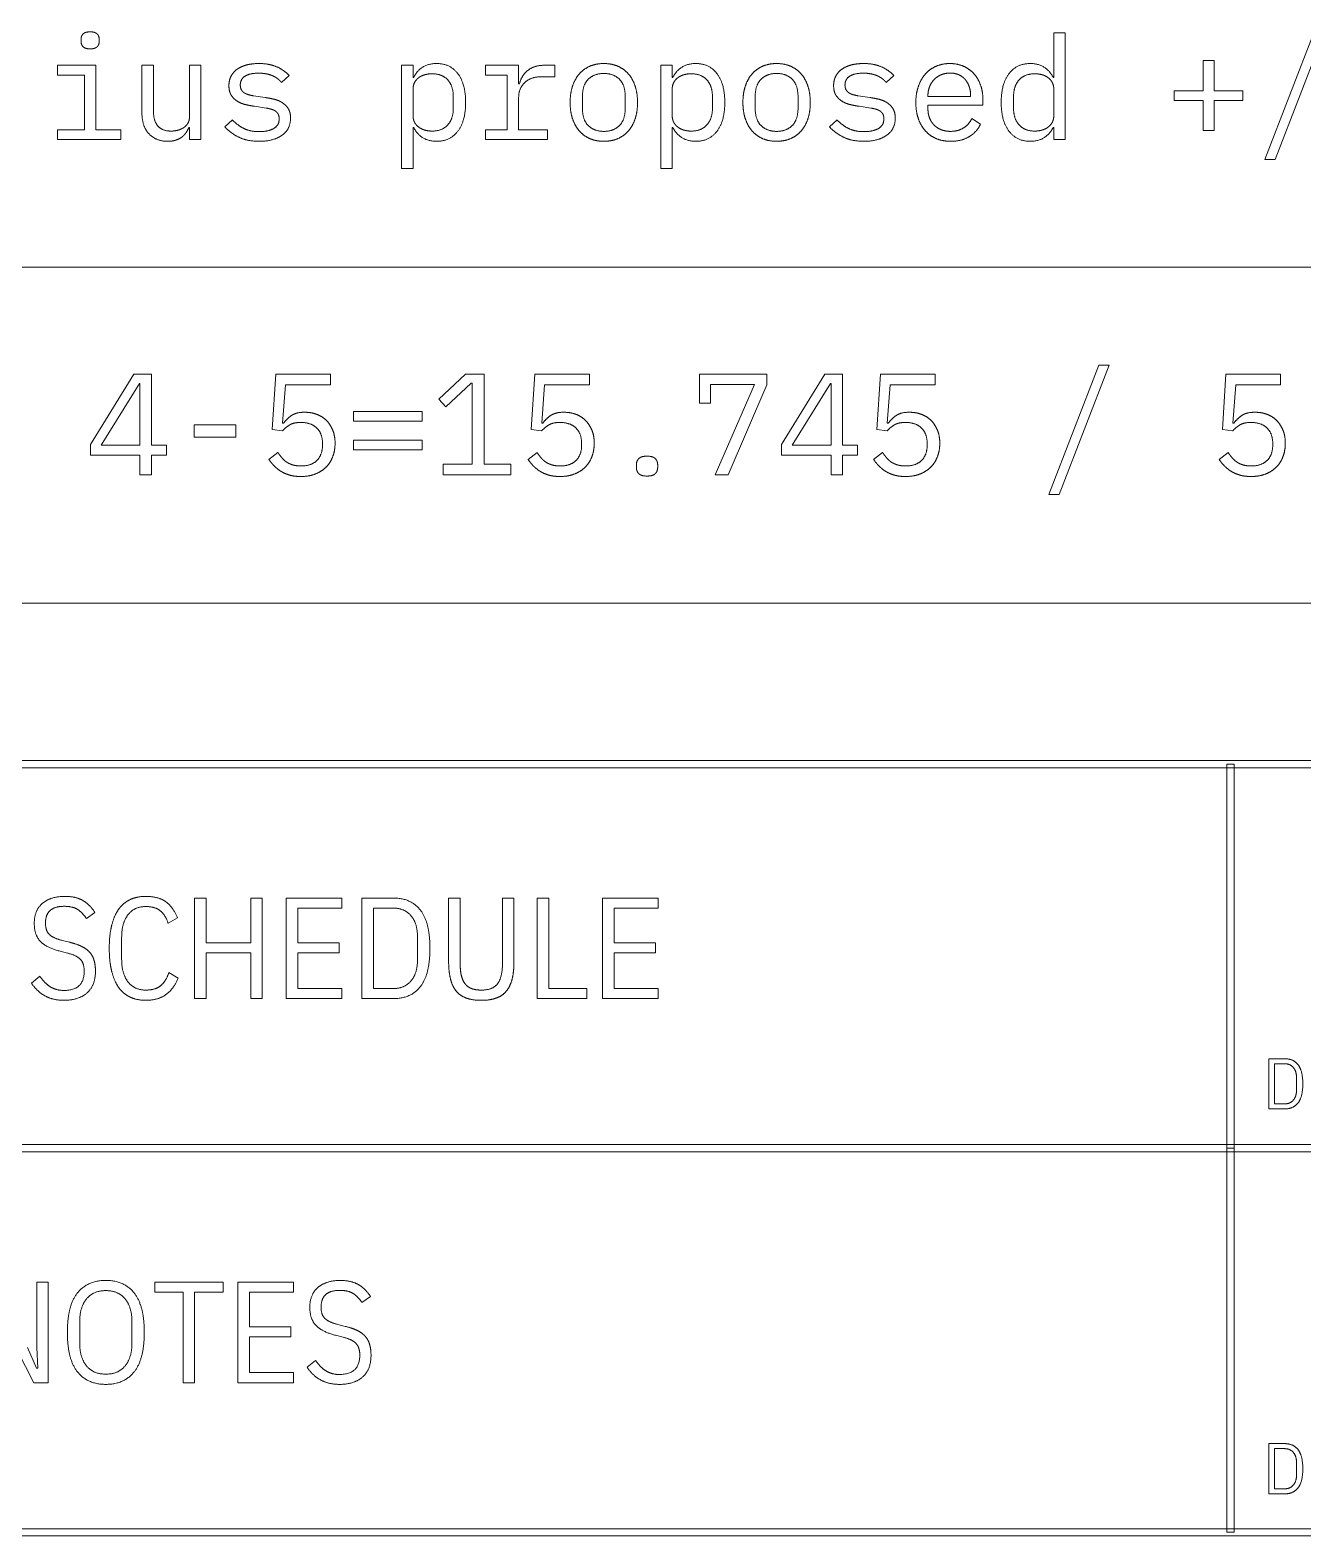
# Model space of a CAD drawing. Header units: millimetres. Extents: x 25 to 584, y 11 to 410.
# Drawn here: x 467.99 to 494.51, y 10.93 to 42.29 of the extents above; entities that cross this region are included whole.
import ezdxf

# ---------------------------------------------------------------- set-up
doc = ezdxf.new("R2010")
doc.units = ezdxf.units.MM
doc.layers.add('dims', color=7, linetype='Continuous', lineweight=5)

msp = doc.modelspace()

# ---------------------------------------------------------------- linework, layer by layer
at = {"layer": 'dims'}
for p, q in [((469.051, 42.101), (469.051, 42.053)), ((469.429, 42.053), (469.429, 42.101)), ((489.319, 42.23), (489.319, 41.306)), ((489.559, 42.23), (489.319, 42.23)), ((489.559, 40.01), (489.559, 42.23)), ((494.759, 42.29), (493.714, 39.596)), ((493.93, 39.596), (494.974, 42.29)), ((468.562, 41.558), (468.562, 41.354)), ((469.36, 41.558), (468.562, 41.558)), ((469.36, 40.214), (469.36, 41.558)), ((470.32, 41.558), (470.32, 40.565)), ((470.56, 41.558), (470.32, 41.558)), ((470.56, 40.607), (470.56, 41.558)), ((471.31, 41.558), (471.31, 40.484)), ((471.55, 41.558), (471.31, 41.558)), ((471.55, 40.01), (471.55, 41.558)), ((475.729, 41.558), (475.729, 39.41)), ((475.969, 41.558), (475.729, 41.558)), ((475.969, 41.306), (475.969, 41.558)), ((477.475, 41.558), (477.475, 41.354)), ((478.169, 41.558), (477.475, 41.558)), ((478.169, 41.168), (478.169, 41.558)), ((478.921, 41.558), (478.705, 41.558)), ((478.921, 41.318), (478.921, 41.558)), ((481.129, 41.558), (481.129, 39.41)), ((481.369, 41.558), (481.129, 41.558)), ((481.369, 41.306), (481.369, 41.558)), ((492.43, 41.654), (492.43, 41.027)), ((492.659, 41.654), (492.43, 41.654)), ((492.659, 41.027), (492.659, 41.654)), ((468.562, 41.354), (469.12, 41.354)), ((469.12, 41.354), (469.12, 40.214)), ((473.23, 41.198), (473.386, 41.345)), ((475.981, 41.306), (475.969, 41.306)), ((477.475, 41.354), (477.929, 41.354)), ((477.929, 41.354), (477.929, 40.214)), ((478.184, 41.168), (478.169, 41.168)), ((478.63, 41.318), (478.921, 41.318)), ((481.381, 41.306), (481.369, 41.306)), ((485.83, 41.198), (485.986, 41.345)), ((489.319, 41.306), (489.307, 41.306)), ((472.885, 40.886), (472.642, 40.922)), ((475.969, 40.505), (475.969, 41.063)), ((476.806, 40.916), (476.806, 40.652)), ((478.169, 40.214), (478.169, 40.883)), ((479.497, 40.673), (479.497, 40.895)), ((480.391, 40.895), (480.391, 40.673)), ((481.369, 40.505), (481.369, 41.063)), ((482.206, 40.916), (482.206, 40.652)), ((483.097, 40.673), (483.097, 40.895)), ((483.991, 40.895), (483.991, 40.673)), ((485.485, 40.886), (485.242, 40.922)), ((486.697, 40.904), (486.697, 40.925)), ((487.585, 40.904), (486.697, 40.904)), ((487.585, 40.937), (487.585, 40.904)), ((487.844, 40.724), (487.844, 40.838)), ((488.482, 40.652), (488.482, 40.916)), ((489.319, 41.063), (489.319, 40.505)), ((491.83, 41.027), (491.83, 40.823)), ((492.43, 41.027), (491.83, 41.027)), ((491.83, 40.823), (492.43, 40.823)), ((492.43, 40.823), (492.43, 40.196)), ((493.259, 41.027), (492.659, 41.027)), ((492.659, 40.823), (493.259, 40.823)), ((492.659, 40.196), (492.659, 40.823)), ((493.259, 40.823), (493.259, 41.027)), ((472.664, 40.703), (472.906, 40.667)), ((485.264, 40.703), (485.506, 40.667)), ((486.697, 40.724), (487.844, 40.724)), ((486.697, 40.652), (486.697, 40.724)), ((468.562, 40.214), (468.562, 40.01)), ((469.12, 40.214), (468.562, 40.214)), ((469.882, 40.214), (469.36, 40.214)), ((469.882, 40.01), (469.882, 40.214)), ((471.299, 40.262), (471.31, 40.262)), ((471.31, 40.262), (471.31, 40.01)), ((472.207, 40.418), (472.045, 40.277)), ((475.969, 40.262), (475.981, 40.262)), ((475.969, 39.41), (475.969, 40.262)), ((477.475, 40.214), (477.475, 40.01)), ((477.929, 40.214), (477.475, 40.214)), ((478.769, 40.214), (478.169, 40.214)), ((478.769, 40.01), (478.769, 40.214)), ((481.369, 40.262), (481.381, 40.262)), ((481.369, 39.41), (481.369, 40.262)), ((484.807, 40.418), (484.645, 40.277)), ((487.792, 40.331), (487.615, 40.451)), ((489.307, 40.262), (489.319, 40.262)), ((489.319, 40.262), (489.319, 40.01)), ((492.43, 40.196), (492.659, 40.196)), ((468.562, 40.01), (469.882, 40.01)), ((471.31, 40.01), (471.55, 40.01)), ((477.475, 40.01), (478.769, 40.01)), ((489.319, 40.01), (489.559, 40.01)), ((493.714, 39.596), (493.93, 39.596)), ((475.729, 39.41), (475.969, 39.41)), ((481.129, 39.41), (481.369, 39.41)), ((432.22, 37.35), (566.75, 37.35)), ((490.259, 35.308), (489.214, 32.614)), ((489.43, 32.614), (490.474, 35.308)), ((490.474, 35.308), (490.259, 35.308)), ((470.152, 35.122), (469.246, 33.661)), ((469.471, 33.646), (470.266, 34.927)), ((470.519, 35.122), (470.152, 35.122)), ((470.266, 34.927), (470.279, 34.927)), ((470.279, 34.927), (470.279, 33.646)), ((470.519, 33.646), (470.519, 35.122)), ((473.107, 35.122), (473.032, 33.97)), ((474.247, 35.122), (473.107, 35.122)), ((473.251, 34.102), (473.311, 34.903)), ((473.311, 34.903), (474.247, 34.903)), ((474.247, 34.903), (474.247, 35.122)), ((477.059, 35.122), (476.504, 34.603)), ((476.65, 34.444), (477.179, 34.936)), ((477.451, 35.122), (477.059, 35.122)), ((477.179, 34.936), (477.199, 34.936)), ((477.199, 34.936), (477.199, 33.247)), ((477.451, 33.247), (477.451, 35.122)), ((478.507, 35.122), (478.432, 33.97)), ((479.647, 35.122), (478.507, 35.122)), ((478.651, 34.102), (478.711, 34.903)), ((478.711, 34.903), (479.647, 34.903)), ((479.647, 34.903), (479.647, 35.122)), ((481.939, 35.122), (481.939, 34.516)), ((483.337, 35.122), (481.939, 35.122)), ((482.164, 34.906), (483.082, 34.906)), ((482.164, 34.516), (482.164, 34.906)), ((483.082, 34.906), (482.264, 33.028)), ((482.534, 33.028), (483.337, 34.9)), ((483.337, 34.9), (483.337, 35.122)), ((484.552, 35.122), (483.646, 33.661)), ((483.871, 33.646), (484.666, 34.927)), ((484.919, 35.122), (484.552, 35.122)), ((484.666, 34.927), (484.679, 34.927)), ((484.679, 34.927), (484.679, 33.646)), ((484.919, 33.646), (484.919, 35.122)), ((485.707, 35.122), (485.632, 33.97)), ((486.847, 35.122), (485.707, 35.122)), ((485.851, 34.102), (485.911, 34.903)), ((485.911, 34.903), (486.847, 34.903)), ((486.847, 34.903), (486.847, 35.122)), ((492.907, 35.122), (492.832, 33.97)), ((494.047, 35.122), (492.907, 35.122)), ((493.051, 34.102), (493.111, 34.903)), ((493.111, 34.903), (494.047, 34.903)), ((494.047, 34.903), (494.047, 35.122)), ((476.504, 34.603), (476.65, 34.444)), ((481.939, 34.516), (482.164, 34.516)), ((474.73, 34.348), (474.73, 34.144)), ((476.159, 34.348), (474.73, 34.348)), ((476.159, 34.144), (476.159, 34.348)), ((471.409, 34.066), (471.409, 33.814)), ((472.279, 34.066), (471.409, 34.066)), ((472.279, 33.814), (472.279, 34.066)), ((473.032, 33.97), (473.245, 33.94)), ((473.272, 34.102), (473.251, 34.102)), ((474.73, 34.144), (476.159, 34.144)), ((478.432, 33.97), (478.645, 33.94)), ((478.672, 34.102), (478.651, 34.102)), ((485.632, 33.97), (485.845, 33.94)), ((485.872, 34.102), (485.851, 34.102)), ((492.832, 33.97), (493.045, 33.94)), ((493.072, 34.102), (493.051, 34.102)), ((469.246, 33.661), (469.246, 33.439)), ((470.279, 33.646), (469.471, 33.646)), ((470.83, 33.646), (470.519, 33.646)), ((470.83, 33.439), (470.83, 33.646)), ((471.409, 33.814), (472.279, 33.814)), ((474.082, 33.676), (474.082, 33.652)), ((474.73, 33.748), (474.73, 33.544)), ((476.159, 33.748), (474.73, 33.748)), ((476.159, 33.544), (476.159, 33.748)), ((479.482, 33.676), (479.482, 33.652)), ((483.646, 33.661), (483.646, 33.439)), ((484.679, 33.646), (483.871, 33.646)), ((485.23, 33.646), (484.919, 33.646)), ((485.23, 33.439), (485.23, 33.646)), ((486.682, 33.676), (486.682, 33.652)), ((493.882, 33.676), (493.882, 33.652)), ((469.246, 33.439), (470.279, 33.439)), ((470.279, 33.439), (470.279, 33.028)), ((470.519, 33.439), (470.83, 33.439)), ((470.519, 33.028), (470.519, 33.439)), ((473.152, 33.493), (472.964, 33.349)), ((474.73, 33.544), (476.159, 33.544)), ((476.599, 33.247), (476.599, 33.028)), ((477.199, 33.247), (476.599, 33.247)), ((478.004, 33.247), (477.451, 33.247)), ((478.004, 33.028), (478.004, 33.247)), ((478.552, 33.493), (478.364, 33.349)), ((483.646, 33.439), (484.679, 33.439)), ((484.679, 33.439), (484.679, 33.028)), ((484.919, 33.439), (485.23, 33.439)), ((484.919, 33.028), (484.919, 33.439)), ((485.752, 33.493), (485.564, 33.349)), ((492.952, 33.493), (492.764, 33.349)), ((470.279, 33.028), (470.519, 33.028)), ((476.599, 33.028), (478.004, 33.028)), ((480.622, 33.235), (480.622, 33.181)), ((481.066, 33.181), (481.066, 33.235)), ((482.264, 33.028), (482.534, 33.028)), ((484.679, 33.028), (484.919, 33.028)), ((489.214, 32.614), (489.43, 32.614)), ((432.22, 30.35), (566.75, 30.35)), ((583, 27.075), (433, 27.075)), ((492.925, 27), (492.925, 19)), ((493.075, 27), (492.925, 27)), ((493.075, 19), (493.075, 27)), ((433, 26.925), (583, 26.925)), ((471.415, 24.211), (471.415, 22.116)), ((471.655, 24.211), (471.415, 24.211)), ((471.655, 23.281), (471.655, 24.211)), ((472.588, 24.211), (472.588, 23.281)), ((472.828, 24.211), (472.588, 24.211)), ((472.828, 22.116), (472.828, 24.211)), ((473.326, 24.211), (473.326, 22.116)), ((474.484, 24.211), (473.326, 24.211)), ((474.484, 24.001), (474.484, 24.211)), ((474.904, 24.211), (474.904, 22.116)), ((475.561, 24.211), (474.904, 24.211)), ((476.95, 24.211), (476.71, 24.211)), ((476.71, 24.211), (476.71, 22.902)), ((476.95, 22.854), (476.95, 24.211)), ((477.832, 24.211), (477.832, 22.854)), ((478.072, 24.211), (477.832, 24.211)), ((478.072, 22.902), (478.072, 24.211)), ((478.558, 24.211), (478.558, 22.116)), ((478.798, 24.211), (478.558, 24.211)), ((478.798, 22.326), (478.798, 24.211)), ((479.917, 24.211), (479.917, 22.116)), ((481.075, 24.211), (479.917, 24.211)), ((481.075, 24.001), (481.075, 24.211)), ((469.162, 23.784), (469.339, 23.911)), ((473.566, 24.001), (474.484, 24.001)), ((473.566, 23.281), (473.566, 24.001)), ((475.144, 24.001), (475.561, 24.001)), ((475.144, 22.326), (475.144, 24.001)), ((480.157, 24.001), (481.075, 24.001)), ((480.157, 23.281), (480.157, 24.001)), ((470.866, 23.686), (471.058, 23.802)), ((468.814, 23.289), (468.658, 23.329)), ((469.897, 22.929), (469.897, 23.397)), ((472.588, 23.281), (471.655, 23.281)), ((474.427, 23.281), (473.566, 23.281)), ((474.427, 23.071), (474.427, 23.281)), ((476.062, 23.397), (476.062, 22.929)), ((481.018, 23.281), (480.157, 23.281)), ((481.018, 23.071), (481.018, 23.281)), ((468.613, 23.104), (468.769, 23.064)), ((471.655, 23.071), (472.588, 23.071)), ((471.655, 22.116), (471.655, 23.071)), ((472.588, 23.071), (472.588, 22.116)), ((473.566, 23.071), (474.427, 23.071)), ((473.566, 22.326), (473.566, 23.071)), ((480.157, 23.071), (481.018, 23.071)), ((480.157, 22.326), (480.157, 23.071)), ((471.073, 22.542), (470.881, 22.662)), ((468.193, 22.581), (468.019, 22.437)), ((474.484, 22.326), (473.566, 22.326)), ((474.484, 22.116), (474.484, 22.326)), ((475.561, 22.326), (475.144, 22.326)), ((479.593, 22.326), (478.798, 22.326)), ((479.593, 22.116), (479.593, 22.326)), ((481.075, 22.326), (480.157, 22.326)), ((481.075, 22.116), (481.075, 22.326)), ((471.415, 22.116), (471.655, 22.116)), ((472.588, 22.116), (472.828, 22.116)), ((473.326, 22.116), (474.484, 22.116)), ((474.904, 22.116), (475.561, 22.116)), ((478.558, 22.116), (479.593, 22.116)), ((479.917, 22.116), (481.075, 22.116)), ((493.8, 20.865), (493.8, 19.818)), ((494.128, 20.865), (493.8, 20.865)), ((493.92, 20.76), (494.128, 20.76)), ((493.92, 19.923), (493.92, 20.76)), ((494.379, 20.458), (494.379, 20.224)), ((493.8, 19.818), (494.128, 19.818)), ((494.128, 19.923), (493.92, 19.923)), ((583, 19.075), (433, 19.075)), ((433, 18.925), (583, 18.925)), ((492.925, 19), (493.075, 19)), ((492.925, 19), (492.925, 11)), ((493.075, 19), (492.925, 19)), ((493.075, 11), (493.075, 19)), ((468.13, 16.211), (468.13, 14.851)), ((468.364, 16.211), (468.13, 16.211)), ((468.364, 14.116), (468.364, 16.211)), ((470.587, 16.211), (470.587, 16.001)), ((472.009, 16.211), (470.587, 16.211)), ((470.587, 16.001), (471.178, 16.001)), ((471.178, 16.001), (471.178, 14.116)), ((471.418, 16.001), (472.009, 16.001)), ((471.418, 14.116), (471.418, 16.001)), ((472.009, 16.001), (472.009, 16.211)), ((472.321, 16.211), (472.321, 14.116)), ((473.479, 16.211), (472.321, 16.211)), ((472.561, 16.001), (473.479, 16.001)), ((472.561, 15.281), (472.561, 16.001)), ((473.479, 16.001), (473.479, 16.211)), ((474.904, 15.784), (475.081, 15.911)), ((467.374, 15.476), (468.07, 14.116)), ((469.024, 14.929), (469.024, 15.397)), ((470.11, 15.397), (470.11, 14.929)), ((473.422, 15.281), (472.561, 15.281)), ((472.561, 15.071), (473.422, 15.071)), ((472.561, 14.326), (472.561, 15.071)), ((473.422, 15.071), (473.422, 15.281)), ((474.355, 15.104), (474.511, 15.064)), ((474.556, 15.289), (474.4, 15.329)), ((468.121, 14.419), (467.938, 14.851)), ((468.13, 14.851), (468.151, 14.419)), ((473.935, 14.581), (473.761, 14.437)), ((468.07, 14.116), (468.364, 14.116)), ((468.151, 14.419), (468.121, 14.419)), ((471.178, 14.116), (471.418, 14.116)), ((472.321, 14.116), (473.479, 14.116)), ((473.479, 14.326), (472.561, 14.326)), ((473.479, 14.116), (473.479, 14.326)), ((493.8, 12.847), (493.8, 11.8)), ((494.128, 12.847), (493.8, 12.847)), ((493.92, 12.742), (494.128, 12.742)), ((493.92, 11.905), (493.92, 12.742)), ((494.379, 12.44), (494.379, 12.206)), ((493.8, 11.8), (494.128, 11.8)), ((494.128, 11.905), (493.92, 11.905)), ((583, 11.075), (433, 11.075)), ((492.925, 11), (493.075, 11)), ((433, 10.925), (583, 10.925))]:
    msp.add_line(p, q, dxfattribs=at)
for points in [[(469.051, 42.101), (469.051, 42.167), (469.093, 42.211)], [(469.093, 41.944), (469.051, 41.987), (469.051, 42.053)], [(469.093, 42.211), (469.135, 42.254), (469.24, 42.254)], [(469.24, 42.254), (469.345, 42.254), (469.387, 42.211)], [(469.387, 42.211), (469.429, 42.167), (469.429, 42.101)], [(469.429, 42.053), (469.429, 41.987), (469.387, 41.944)], [(469.24, 41.9), (469.135, 41.9), (469.093, 41.944)], [(469.387, 41.944), (469.345, 41.9), (469.24, 41.9)], [(472.179, 41.335), (472.225, 41.42), (472.309, 41.479)], [(472.309, 41.479), (472.394, 41.537), (472.507, 41.566)], [(472.507, 41.566), (472.621, 41.594), (472.756, 41.594)], [(472.756, 41.594), (472.966, 41.594), (473.121, 41.528)], [(473.121, 41.528), (473.275, 41.462), (473.386, 41.345)], [(475.981, 41.306), (476.131, 41.594), (476.459, 41.594)], [(476.459, 41.594), (476.744, 41.594), (476.904, 41.381)], [(478.184, 41.168), (478.231, 41.351), (478.365, 41.454)], [(478.365, 41.454), (478.499, 41.558), (478.705, 41.558)], [(479.43, 41.374), (479.521, 41.48), (479.652, 41.537)], [(479.652, 41.537), (479.782, 41.594), (479.944, 41.594)], [(479.944, 41.594), (480.106, 41.594), (480.237, 41.537)], [(480.237, 41.537), (480.367, 41.48), (480.459, 41.374)], [(481.381, 41.306), (481.531, 41.594), (481.859, 41.594)], [(481.859, 41.594), (482.144, 41.594), (482.304, 41.381)], [(483.03, 41.374), (483.121, 41.48), (483.252, 41.537)], [(483.252, 41.537), (483.382, 41.594), (483.544, 41.594)], [(483.544, 41.594), (483.706, 41.594), (483.837, 41.537)], [(483.837, 41.537), (483.967, 41.48), (484.059, 41.374)], [(484.779, 41.335), (484.825, 41.42), (484.909, 41.479)], [(484.909, 41.479), (484.994, 41.537), (485.107, 41.566)], [(485.107, 41.566), (485.221, 41.594), (485.356, 41.594)], [(485.356, 41.594), (485.566, 41.594), (485.721, 41.528)], [(485.721, 41.528), (485.875, 41.462), (485.986, 41.345)], [(486.643, 41.374), (486.736, 41.48), (486.867, 41.537)], [(486.867, 41.537), (486.997, 41.594), (487.156, 41.594)], [(487.156, 41.594), (487.312, 41.594), (487.44, 41.537)], [(487.44, 41.537), (487.567, 41.48), (487.657, 41.38)], [(488.385, 41.381), (488.545, 41.594), (488.83, 41.594)], [(488.83, 41.594), (489.157, 41.594), (489.307, 41.306)], [(472.132, 41.132), (472.132, 41.249), (472.179, 41.335)], [(472.185, 40.928), (472.132, 41.006), (472.132, 41.132)], [(472.467, 41.33), (472.369, 41.267), (472.369, 41.147)], [(472.369, 41.147), (472.369, 41.087), (472.392, 41.046)], [(472.747, 41.393), (472.564, 41.393), (472.467, 41.33)], [(472.927, 41.375), (472.849, 41.393), (472.747, 41.393)], [(473.064, 41.329), (473.005, 41.357), (472.927, 41.375)], [(473.163, 41.265), (473.122, 41.3), (473.064, 41.329)], [(473.23, 41.198), (473.204, 41.231), (473.163, 41.265)], [(476.001, 41.199), (475.969, 41.141), (475.969, 41.063)], [(476.086, 41.299), (476.032, 41.258), (476.001, 41.199)], [(476.212, 41.36), (476.14, 41.339), (476.086, 41.299)], [(476.365, 41.381), (476.284, 41.381), (476.212, 41.36)], [(476.691, 41.253), (476.575, 41.381), (476.365, 41.381)], [(476.806, 40.916), (476.806, 41.126), (476.691, 41.253)], [(476.904, 41.381), (477.064, 41.168), (477.064, 40.784)], [(478.296, 41.198), (478.169, 41.078), (478.169, 40.883)], [(478.63, 41.318), (478.424, 41.318), (478.296, 41.198)], [(479.242, 40.784), (479.242, 40.967), (479.29, 41.117)], [(479.29, 41.117), (479.339, 41.267), (479.43, 41.374)], [(479.62, 41.267), (479.497, 41.147), (479.497, 40.895)], [(479.944, 41.387), (479.744, 41.387), (479.62, 41.267)], [(480.268, 41.267), (480.145, 41.387), (479.944, 41.387)], [(480.391, 40.895), (480.391, 41.147), (480.268, 41.267)], [(480.459, 41.374), (480.55, 41.267), (480.598, 41.117)], [(480.598, 41.117), (480.646, 40.967), (480.646, 40.784)], [(481.401, 41.199), (481.369, 41.141), (481.369, 41.063)], [(481.486, 41.299), (481.432, 41.258), (481.401, 41.199)], [(481.612, 41.36), (481.54, 41.339), (481.486, 41.299)], [(481.765, 41.381), (481.684, 41.381), (481.612, 41.36)], [(482.091, 41.253), (481.975, 41.381), (481.765, 41.381)], [(482.206, 40.916), (482.206, 41.126), (482.091, 41.253)], [(482.304, 41.381), (482.464, 41.168), (482.464, 40.784)], [(482.842, 40.784), (482.842, 40.967), (482.89, 41.117)], [(482.89, 41.117), (482.939, 41.267), (483.03, 41.374)], [(483.22, 41.267), (483.097, 41.147), (483.097, 40.895)], [(483.544, 41.387), (483.344, 41.387), (483.22, 41.267)], [(483.868, 41.267), (483.745, 41.387), (483.544, 41.387)], [(483.991, 40.895), (483.991, 41.147), (483.868, 41.267)], [(484.059, 41.374), (484.15, 41.267), (484.198, 41.117)], [(484.198, 41.117), (484.246, 40.967), (484.246, 40.784)], [(484.732, 41.132), (484.732, 41.249), (484.779, 41.335)], [(484.785, 40.928), (484.732, 41.006), (484.732, 41.132)], [(485.067, 41.33), (484.969, 41.267), (484.969, 41.147)], [(484.969, 41.147), (484.969, 41.087), (484.992, 41.046)], [(485.347, 41.393), (485.164, 41.393), (485.067, 41.33)], [(485.527, 41.375), (485.449, 41.393), (485.347, 41.393)], [(485.664, 41.329), (485.605, 41.357), (485.527, 41.375)], [(485.763, 41.265), (485.722, 41.3), (485.664, 41.329)], [(485.83, 41.198), (485.804, 41.231), (485.763, 41.265)], [(486.445, 40.781), (486.445, 40.967), (486.498, 41.117)], [(486.498, 41.117), (486.55, 41.267), (486.643, 41.374)], [(486.732, 41.113), (486.697, 41.027), (486.697, 40.925)], [(486.828, 41.261), (486.766, 41.198), (486.732, 41.113)], [(486.973, 41.36), (486.889, 41.324), (486.828, 41.261)], [(487.156, 41.396), (487.057, 41.396), (486.973, 41.36)], [(487.332, 41.363), (487.252, 41.396), (487.156, 41.396)], [(487.467, 41.269), (487.411, 41.33), (487.332, 41.363)], [(487.554, 41.123), (487.522, 41.207), (487.467, 41.269)], [(487.585, 40.937), (487.585, 41.039), (487.554, 41.123)], [(487.657, 41.38), (487.747, 41.279), (487.795, 41.141)], [(487.795, 41.141), (487.844, 41.003), (487.844, 40.838)], [(488.224, 40.784), (488.224, 41.168), (488.385, 41.381)], [(488.598, 41.253), (488.482, 41.126), (488.482, 40.916)], [(488.924, 41.381), (488.714, 41.381), (488.598, 41.253)], [(489.076, 41.36), (489.004, 41.381), (488.924, 41.381)], [(489.202, 41.299), (489.149, 41.339), (489.076, 41.36)], [(489.288, 41.199), (489.256, 41.258), (489.202, 41.299)], [(489.319, 41.063), (489.319, 41.141), (489.288, 41.199)], [(472.315, 40.804), (472.237, 40.85), (472.185, 40.928)], [(472.488, 40.736), (472.394, 40.757), (472.315, 40.804)], [(472.392, 41.046), (472.414, 41.006), (472.453, 40.982)], [(472.453, 40.982), (472.492, 40.958), (472.542, 40.944)], [(472.542, 40.944), (472.591, 40.931), (472.642, 40.922)], [(472.885, 40.886), (472.969, 40.874), (473.062, 40.853)], [(473.062, 40.853), (473.155, 40.832), (473.233, 40.786)], [(473.233, 40.786), (473.311, 40.739), (473.364, 40.661)], [(477.064, 40.784), (477.064, 40.4), (476.904, 40.187)], [(479.29, 40.449), (479.242, 40.598), (479.242, 40.784)], [(480.646, 40.784), (480.646, 40.598), (480.598, 40.449)], [(482.464, 40.784), (482.464, 40.4), (482.304, 40.187)], [(482.89, 40.449), (482.842, 40.598), (482.842, 40.784)], [(484.246, 40.784), (484.246, 40.598), (484.198, 40.449)], [(484.915, 40.804), (484.837, 40.85), (484.785, 40.928)], [(485.088, 40.736), (484.994, 40.757), (484.915, 40.804)], [(484.992, 41.046), (485.014, 41.006), (485.053, 40.982)], [(485.053, 40.982), (485.092, 40.958), (485.142, 40.944)], [(485.142, 40.944), (485.191, 40.931), (485.242, 40.922)], [(485.485, 40.886), (485.569, 40.874), (485.662, 40.853)], [(485.662, 40.853), (485.755, 40.832), (485.833, 40.786)], [(485.833, 40.786), (485.911, 40.739), (485.964, 40.661)], [(486.496, 40.449), (486.445, 40.598), (486.445, 40.781)], [(488.385, 40.187), (488.224, 40.4), (488.224, 40.784)], [(470.467, 40.129), (470.32, 40.283), (470.32, 40.565)], [(470.56, 40.607), (470.56, 40.394), (470.653, 40.291)], [(471.277, 40.35), (471.31, 40.406), (471.31, 40.484)], [(472.664, 40.703), (472.582, 40.715), (472.488, 40.736)], [(473.008, 40.644), (472.96, 40.658), (472.906, 40.667)], [(473.095, 40.607), (473.056, 40.631), (473.008, 40.644)], [(473.157, 40.543), (473.134, 40.583), (473.095, 40.607)], [(473.179, 40.442), (473.179, 40.502), (473.157, 40.543)], [(473.364, 40.661), (473.416, 40.583), (473.416, 40.457)], [(475.969, 40.505), (475.969, 40.427), (476.001, 40.369)], [(476.691, 40.315), (476.806, 40.442), (476.806, 40.652)], [(479.497, 40.673), (479.497, 40.421), (479.62, 40.301)], [(480.268, 40.301), (480.391, 40.421), (480.391, 40.673)], [(481.369, 40.505), (481.369, 40.427), (481.401, 40.369)], [(482.091, 40.315), (482.206, 40.442), (482.206, 40.652)], [(483.097, 40.673), (483.097, 40.421), (483.22, 40.301)], [(483.868, 40.301), (483.991, 40.421), (483.991, 40.673)], [(485.264, 40.703), (485.182, 40.715), (485.088, 40.736)], [(485.608, 40.644), (485.56, 40.658), (485.506, 40.667)], [(485.695, 40.607), (485.656, 40.631), (485.608, 40.644)], [(485.757, 40.543), (485.734, 40.583), (485.695, 40.607)], [(485.779, 40.442), (485.779, 40.502), (485.757, 40.543)], [(485.964, 40.661), (486.016, 40.583), (486.016, 40.457)], [(486.697, 40.652), (486.697, 40.55), (486.73, 40.463)], [(486.73, 40.463), (486.763, 40.376), (486.825, 40.313)], [(488.482, 40.652), (488.482, 40.442), (488.598, 40.315)], [(489.288, 40.369), (489.319, 40.427), (489.319, 40.505)], [(470.653, 40.291), (470.746, 40.187), (470.926, 40.187)], [(470.926, 40.187), (470.999, 40.187), (471.067, 40.205)], [(471.067, 40.205), (471.136, 40.223), (471.19, 40.259)], [(471.238, 40.153), (471.202, 40.1), (471.15, 40.061)], [(471.19, 40.259), (471.244, 40.295), (471.277, 40.35)], [(471.299, 40.262), (471.274, 40.205), (471.238, 40.153)], [(472.344, 40.057), (472.169, 40.139), (472.045, 40.277)], [(472.207, 40.418), (472.319, 40.301), (472.45, 40.238)], [(472.45, 40.238), (472.582, 40.175), (472.769, 40.175)], [(472.769, 40.175), (472.949, 40.175), (473.064, 40.24)], [(473.064, 40.24), (473.179, 40.304), (473.179, 40.442)], [(473.416, 40.457), (473.416, 40.226), (473.238, 40.1)], [(476.459, 39.974), (476.131, 39.974), (475.981, 40.262)], [(476.001, 40.369), (476.032, 40.31), (476.086, 40.27)], [(476.086, 40.27), (476.14, 40.229), (476.212, 40.208)], [(476.212, 40.208), (476.284, 40.187), (476.365, 40.187)], [(476.365, 40.187), (476.575, 40.187), (476.691, 40.315)], [(476.904, 40.187), (476.744, 39.974), (476.459, 39.974)], [(479.43, 40.194), (479.339, 40.301), (479.29, 40.449)], [(479.652, 40.031), (479.521, 40.088), (479.43, 40.194)], [(479.62, 40.301), (479.744, 40.181), (479.944, 40.181)], [(479.944, 40.181), (480.145, 40.181), (480.268, 40.301)], [(480.459, 40.194), (480.367, 40.088), (480.237, 40.031)], [(480.598, 40.449), (480.55, 40.301), (480.459, 40.194)], [(481.859, 39.974), (481.531, 39.974), (481.381, 40.262)], [(481.401, 40.369), (481.432, 40.31), (481.486, 40.27)], [(481.486, 40.27), (481.54, 40.229), (481.612, 40.208)], [(481.612, 40.208), (481.684, 40.187), (481.765, 40.187)], [(481.765, 40.187), (481.975, 40.187), (482.091, 40.315)], [(482.304, 40.187), (482.144, 39.974), (481.859, 39.974)], [(483.03, 40.194), (482.939, 40.301), (482.89, 40.449)], [(483.252, 40.031), (483.121, 40.088), (483.03, 40.194)], [(483.22, 40.301), (483.344, 40.181), (483.544, 40.181)], [(483.544, 40.181), (483.745, 40.181), (483.868, 40.301)], [(484.059, 40.194), (483.967, 40.088), (483.837, 40.031)], [(484.198, 40.449), (484.15, 40.301), (484.059, 40.194)], [(484.944, 40.057), (484.769, 40.139), (484.645, 40.277)], [(484.807, 40.418), (484.919, 40.301), (485.05, 40.238)], [(485.05, 40.238), (485.182, 40.175), (485.369, 40.175)], [(485.369, 40.175), (485.549, 40.175), (485.664, 40.24)], [(485.664, 40.24), (485.779, 40.304), (485.779, 40.442)], [(486.016, 40.457), (486.016, 40.226), (485.838, 40.1)], [(486.642, 40.194), (486.547, 40.301), (486.496, 40.449)], [(486.87, 40.031), (486.736, 40.088), (486.642, 40.194)], [(486.825, 40.313), (486.886, 40.25), (486.975, 40.215)], [(486.975, 40.215), (487.064, 40.181), (487.171, 40.181)], [(487.171, 40.181), (487.327, 40.181), (487.441, 40.253)], [(487.441, 40.253), (487.555, 40.325), (487.615, 40.451)], [(487.792, 40.331), (487.724, 40.175), (487.563, 40.075)], [(488.83, 39.974), (488.545, 39.974), (488.385, 40.187)], [(488.598, 40.315), (488.714, 40.187), (488.924, 40.187)], [(489.307, 40.262), (489.157, 39.974), (488.83, 39.974)], [(488.924, 40.187), (489.004, 40.187), (489.076, 40.208)], [(489.076, 40.208), (489.149, 40.229), (489.202, 40.27)], [(489.202, 40.27), (489.256, 40.31), (489.288, 40.369)], [(470.857, 39.974), (470.614, 39.974), (470.467, 40.129)], [(471.025, 39.998), (470.954, 39.974), (470.857, 39.974)], [(471.15, 40.061), (471.097, 40.022), (471.025, 39.998)], [(472.762, 39.974), (472.519, 39.974), (472.344, 40.057)], [(473.238, 40.1), (473.059, 39.974), (472.762, 39.974)], [(479.944, 39.974), (479.782, 39.974), (479.652, 40.031)], [(480.237, 40.031), (480.106, 39.974), (479.944, 39.974)], [(483.544, 39.974), (483.382, 39.974), (483.252, 40.031)], [(483.837, 40.031), (483.706, 39.974), (483.544, 39.974)], [(485.362, 39.974), (485.119, 39.974), (484.944, 40.057)], [(485.838, 40.1), (485.659, 39.974), (485.362, 39.974)], [(487.171, 39.974), (487.004, 39.974), (486.87, 40.031)], [(487.563, 40.075), (487.402, 39.974), (487.171, 39.974)], [(473.272, 34.102), (473.35, 34.207), (473.446, 34.269)], [(473.446, 34.269), (473.542, 34.33), (473.71, 34.33)], [(473.71, 34.33), (473.849, 34.33), (473.964, 34.286)], [(473.964, 34.286), (474.079, 34.243), (474.163, 34.159)], [(478.672, 34.102), (478.75, 34.207), (478.846, 34.269)], [(478.846, 34.269), (478.942, 34.33), (479.11, 34.33)], [(479.11, 34.33), (479.249, 34.33), (479.364, 34.286)], [(479.364, 34.286), (479.479, 34.243), (479.563, 34.159)], [(485.872, 34.102), (485.95, 34.207), (486.046, 34.269)], [(486.046, 34.269), (486.142, 34.33), (486.31, 34.33)], [(486.31, 34.33), (486.449, 34.33), (486.564, 34.286)], [(486.564, 34.286), (486.679, 34.243), (486.763, 34.159)], [(493.072, 34.102), (493.15, 34.207), (493.246, 34.269)], [(493.246, 34.269), (493.342, 34.33), (493.51, 34.33)], [(493.51, 34.33), (493.649, 34.33), (493.764, 34.286)], [(493.764, 34.286), (493.879, 34.243), (493.963, 34.159)], [(473.397, 34.066), (473.314, 34.015), (473.245, 33.94)], [(473.629, 34.117), (473.479, 34.117), (473.397, 34.066)], [(473.965, 34), (473.849, 34.117), (473.629, 34.117)], [(474.082, 33.676), (474.082, 33.883), (473.965, 34)], [(474.163, 34.159), (474.247, 34.075), (474.295, 33.956)], [(474.295, 33.956), (474.344, 33.838), (474.344, 33.685)], [(478.797, 34.066), (478.714, 34.015), (478.645, 33.94)], [(479.029, 34.117), (478.879, 34.117), (478.797, 34.066)], [(479.365, 34), (479.249, 34.117), (479.029, 34.117)], [(479.482, 33.676), (479.482, 33.883), (479.365, 34)], [(479.563, 34.159), (479.647, 34.075), (479.695, 33.956)], [(479.695, 33.956), (479.744, 33.838), (479.744, 33.685)], [(485.997, 34.066), (485.914, 34.015), (485.845, 33.94)], [(486.229, 34.117), (486.079, 34.117), (485.997, 34.066)], [(486.565, 34), (486.449, 34.117), (486.229, 34.117)], [(486.682, 33.676), (486.682, 33.883), (486.565, 34)], [(486.763, 34.159), (486.847, 34.075), (486.895, 33.956)], [(486.895, 33.956), (486.944, 33.838), (486.944, 33.685)], [(493.197, 34.066), (493.114, 34.015), (493.045, 33.94)], [(493.429, 34.117), (493.279, 34.117), (493.197, 34.066)], [(493.765, 34), (493.649, 34.117), (493.429, 34.117)], [(493.882, 33.676), (493.882, 33.883), (493.765, 34)], [(493.963, 34.159), (494.047, 34.075), (494.095, 33.956)], [(494.095, 33.956), (494.144, 33.838), (494.144, 33.685)], [(473.967, 33.328), (474.082, 33.445), (474.082, 33.652)], [(474.344, 33.685), (474.344, 33.532), (474.295, 33.405)], [(479.367, 33.328), (479.482, 33.445), (479.482, 33.652)], [(479.744, 33.685), (479.744, 33.532), (479.695, 33.405)], [(486.567, 33.328), (486.682, 33.445), (486.682, 33.652)], [(486.944, 33.685), (486.944, 33.532), (486.895, 33.405)], [(493.767, 33.328), (493.882, 33.445), (493.882, 33.652)], [(494.144, 33.685), (494.144, 33.532), (494.095, 33.405)], [(473.071, 33.217), (473.011, 33.28), (472.964, 33.349)], [(473.152, 33.493), (473.194, 33.43), (473.238, 33.379)], [(473.238, 33.379), (473.281, 33.328), (473.338, 33.29)], [(473.338, 33.29), (473.395, 33.253), (473.467, 33.232)], [(473.635, 33.211), (473.851, 33.211), (473.967, 33.328)], [(474.295, 33.405), (474.247, 33.277), (474.154, 33.185)], [(478.471, 33.217), (478.411, 33.28), (478.364, 33.349)], [(478.552, 33.493), (478.594, 33.43), (478.638, 33.379)], [(478.638, 33.379), (478.681, 33.328), (478.738, 33.29)], [(478.738, 33.29), (478.795, 33.253), (478.867, 33.232)], [(479.035, 33.211), (479.251, 33.211), (479.367, 33.328)], [(479.695, 33.405), (479.647, 33.277), (479.554, 33.185)], [(480.622, 33.235), (480.622, 33.313), (480.672, 33.364)], [(480.672, 33.364), (480.721, 33.415), (480.844, 33.415)], [(480.844, 33.415), (480.967, 33.415), (481.017, 33.364)], [(481.017, 33.364), (481.066, 33.313), (481.066, 33.235)], [(485.671, 33.217), (485.611, 33.28), (485.564, 33.349)], [(485.752, 33.493), (485.794, 33.43), (485.838, 33.379)], [(485.838, 33.379), (485.881, 33.328), (485.938, 33.29)], [(485.938, 33.29), (485.995, 33.253), (486.067, 33.232)], [(486.235, 33.211), (486.451, 33.211), (486.567, 33.328)], [(486.895, 33.405), (486.847, 33.277), (486.754, 33.185)], [(492.871, 33.217), (492.811, 33.28), (492.764, 33.349)], [(492.952, 33.493), (492.994, 33.43), (493.038, 33.379)], [(493.038, 33.379), (493.081, 33.328), (493.138, 33.29)], [(493.138, 33.29), (493.195, 33.253), (493.267, 33.232)], [(493.435, 33.211), (493.651, 33.211), (493.767, 33.328)], [(494.095, 33.405), (494.047, 33.277), (493.954, 33.185)], [(473.211, 33.103), (473.131, 33.154), (473.071, 33.217)], [(473.394, 33.022), (473.29, 33.052), (473.211, 33.103)], [(473.629, 32.992), (473.497, 32.992), (473.394, 33.022)], [(473.467, 33.232), (473.539, 33.211), (473.635, 33.211)], [(473.929, 33.043), (473.797, 32.992), (473.629, 32.992)], [(474.154, 33.185), (474.061, 33.094), (473.929, 33.043)], [(478.611, 33.103), (478.531, 33.154), (478.471, 33.217)], [(478.794, 33.022), (478.69, 33.052), (478.611, 33.103)], [(479.029, 32.992), (478.897, 32.992), (478.794, 33.022)], [(478.867, 33.232), (478.939, 33.211), (479.035, 33.211)], [(479.329, 33.043), (479.197, 32.992), (479.029, 32.992)], [(479.554, 33.185), (479.461, 33.094), (479.329, 33.043)], [(480.672, 33.052), (480.622, 33.103), (480.622, 33.181)], [(480.844, 33.001), (480.721, 33.001), (480.672, 33.052)], [(481.017, 33.052), (480.967, 33.001), (480.844, 33.001)], [(481.066, 33.181), (481.066, 33.103), (481.017, 33.052)], [(485.811, 33.103), (485.731, 33.154), (485.671, 33.217)], [(485.994, 33.022), (485.89, 33.052), (485.811, 33.103)], [(486.229, 32.992), (486.097, 32.992), (485.994, 33.022)], [(486.067, 33.232), (486.139, 33.211), (486.235, 33.211)], [(486.529, 33.043), (486.397, 32.992), (486.229, 32.992)], [(486.754, 33.185), (486.661, 33.094), (486.529, 33.043)], [(493.011, 33.103), (492.931, 33.154), (492.871, 33.217)], [(493.194, 33.022), (493.09, 33.052), (493.011, 33.103)], [(493.429, 32.992), (493.297, 32.992), (493.194, 33.022)], [(493.267, 33.232), (493.339, 33.211), (493.435, 33.211)], [(493.729, 33.043), (493.597, 32.992), (493.429, 32.992)], [(493.954, 33.185), (493.861, 33.094), (493.729, 33.043)], [(468.25, 24.104), (468.424, 24.246), (468.712, 24.246)], [(468.712, 24.246), (468.931, 24.246), (469.079, 24.165)], [(469.079, 24.165), (469.228, 24.084), (469.339, 23.911)], [(469.841, 23.985), (469.939, 24.117), (470.08, 24.182)], [(470.08, 24.182), (470.221, 24.246), (470.398, 24.246)], [(470.398, 24.246), (470.656, 24.246), (470.812, 24.137)], [(475.561, 24.211), (475.924, 24.211), (476.122, 23.96)], [(468.076, 23.682), (468.076, 23.961), (468.25, 24.104)], [(468.41, 23.955), (468.31, 23.871), (468.31, 23.682)], [(468.703, 24.039), (468.511, 24.039), (468.41, 23.955)], [(468.977, 23.975), (468.874, 24.039), (468.703, 24.039)], [(469.162, 23.784), (469.081, 23.911), (468.977, 23.975)], [(469.691, 23.648), (469.744, 23.854), (469.841, 23.985)], [(470.028, 23.861), (469.897, 23.689), (469.897, 23.397)], [(470.398, 24.034), (470.158, 24.034), (470.028, 23.861)], [(470.702, 23.945), (470.596, 24.034), (470.398, 24.034)], [(470.866, 23.686), (470.809, 23.856), (470.702, 23.945)], [(470.812, 24.137), (470.968, 24.027), (471.058, 23.802)], [(475.924, 23.845), (475.786, 24.001), (475.561, 24.001)], [(476.062, 23.397), (476.062, 23.689), (475.924, 23.845)], [(476.122, 23.96), (476.32, 23.709), (476.32, 23.164)], [(468.206, 23.306), (468.076, 23.439), (468.076, 23.682)], [(468.31, 23.682), (468.31, 23.529), (468.392, 23.451)], [(469.639, 23.164), (469.639, 23.442), (469.691, 23.648)], [(468.613, 23.104), (468.337, 23.172), (468.206, 23.306)], [(468.392, 23.451), (468.475, 23.374), (468.658, 23.329)], [(468.814, 23.289), (468.961, 23.254), (469.063, 23.204)], [(469.039, 22.933), (468.961, 23.016), (468.769, 23.064)], [(469.117, 22.686), (469.117, 22.849), (469.039, 22.933)], [(469.063, 23.204), (469.165, 23.154), (469.229, 23.082)], [(469.229, 23.082), (469.294, 23.011), (469.322, 22.913)], [(469.322, 22.913), (469.351, 22.816), (469.351, 22.686)], [(469.691, 22.679), (469.639, 22.884), (469.639, 23.164)], [(469.897, 22.929), (469.897, 22.639), (470.028, 22.466)], [(475.924, 22.482), (476.062, 22.639), (476.062, 22.929)], [(476.32, 23.164), (476.32, 22.617), (476.122, 22.367)], [(476.746, 22.538), (476.71, 22.692), (476.71, 22.902)], [(478.072, 22.902), (478.072, 22.692), (478.036, 22.538)], [(468.691, 22.287), (469.117, 22.287), (469.117, 22.686)], [(469.351, 22.686), (469.351, 22.389), (469.175, 22.235)], [(469.841, 22.341), (469.744, 22.474), (469.691, 22.679)], [(470.713, 22.388), (470.824, 22.482), (470.881, 22.662)], [(476.95, 22.854), (476.95, 22.714), (476.972, 22.609)], [(476.972, 22.609), (476.995, 22.504), (477.046, 22.433)], [(477.734, 22.433), (477.832, 22.572), (477.832, 22.854)], [(468.298, 22.175), (468.13, 22.269), (468.019, 22.437)], [(468.193, 22.581), (468.289, 22.441), (468.409, 22.364)], [(468.409, 22.364), (468.529, 22.287), (468.691, 22.287)], [(470.08, 22.145), (469.939, 22.209), (469.841, 22.341)], [(470.028, 22.466), (470.158, 22.294), (470.398, 22.294)], [(470.398, 22.294), (470.602, 22.294), (470.713, 22.388)], [(471.073, 22.542), (470.983, 22.317), (470.819, 22.199)], [(475.561, 22.326), (475.786, 22.326), (475.924, 22.482)], [(476.122, 22.367), (475.924, 22.116), (475.561, 22.116)], [(476.861, 22.281), (476.782, 22.384), (476.746, 22.538)], [(477.071, 22.13), (476.941, 22.179), (476.861, 22.281)], [(477.046, 22.433), (477.097, 22.362), (477.182, 22.328)], [(477.182, 22.328), (477.268, 22.294), (477.391, 22.294)], [(477.391, 22.294), (477.637, 22.294), (477.734, 22.433)], [(477.92, 22.281), (477.841, 22.179), (477.71, 22.13)], [(478.036, 22.538), (478, 22.384), (477.92, 22.281)], [(468.691, 22.081), (468.466, 22.081), (468.298, 22.175)], [(469.175, 22.235), (469, 22.081), (468.691, 22.081)], [(470.398, 22.081), (470.221, 22.081), (470.08, 22.145)], [(470.819, 22.199), (470.656, 22.081), (470.398, 22.081)], [(477.391, 22.081), (477.202, 22.081), (477.071, 22.13)], [(477.71, 22.13), (477.58, 22.081), (477.391, 22.081)], [(494.128, 20.865), (494.31, 20.865), (494.409, 20.74)], [(494.31, 20.682), (494.241, 20.76), (494.128, 20.76)], [(494.409, 20.74), (494.508, 20.614), (494.508, 20.341)], [(494.379, 20.458), (494.379, 20.604), (494.31, 20.682)], [(494.31, 20.001), (494.379, 20.079), (494.379, 20.224)], [(494.508, 20.341), (494.508, 20.068), (494.409, 19.943)], [(494.128, 19.923), (494.241, 19.923), (494.31, 20.001)], [(494.409, 19.943), (494.31, 19.818), (494.128, 19.818)], [(468.976, 15.985), (469.186, 16.246), (469.567, 16.246)], [(469.567, 16.034), (469.306, 16.034), (469.165, 15.861)], [(469.567, 16.246), (469.948, 16.246), (470.158, 15.985)], [(469.969, 15.861), (469.828, 16.034), (469.567, 16.034)], [(473.818, 15.682), (473.818, 15.961), (473.992, 16.104)], [(473.992, 16.104), (474.166, 16.246), (474.454, 16.246)], [(474.445, 16.039), (474.253, 16.039), (474.152, 15.955)], [(474.719, 15.975), (474.616, 16.039), (474.445, 16.039)], [(474.454, 16.246), (474.673, 16.246), (474.821, 16.165)], [(474.821, 16.165), (474.97, 16.084), (475.081, 15.911)], [(468.766, 15.164), (468.766, 15.724), (468.976, 15.985)], [(469.165, 15.861), (469.024, 15.689), (469.024, 15.397)], [(470.11, 15.397), (470.11, 15.689), (469.969, 15.861)], [(470.158, 15.985), (470.368, 15.724), (470.368, 15.164)], [(474.152, 15.955), (474.052, 15.871), (474.052, 15.682)], [(474.904, 15.784), (474.823, 15.911), (474.719, 15.975)], [(473.948, 15.306), (473.818, 15.439), (473.818, 15.682)], [(474.052, 15.682), (474.052, 15.529), (474.134, 15.451)], [(474.134, 15.451), (474.217, 15.374), (474.4, 15.329)], [(468.976, 14.341), (468.766, 14.602), (468.766, 15.164)], [(470.368, 15.164), (470.368, 14.602), (470.158, 14.341)], [(474.355, 15.104), (474.079, 15.172), (473.948, 15.306)], [(474.781, 14.933), (474.703, 15.016), (474.511, 15.064)], [(474.556, 15.289), (474.703, 15.254), (474.805, 15.204)], [(474.805, 15.204), (474.907, 15.154), (474.971, 15.082)], [(474.971, 15.082), (475.036, 15.011), (475.064, 14.913)], [(469.024, 14.929), (469.024, 14.639), (469.165, 14.466)], [(469.969, 14.466), (470.11, 14.639), (470.11, 14.929)], [(474.859, 14.686), (474.859, 14.849), (474.781, 14.933)], [(475.064, 14.913), (475.093, 14.816), (475.093, 14.686)], [(469.165, 14.466), (469.306, 14.294), (469.567, 14.294)], [(469.567, 14.294), (469.828, 14.294), (469.969, 14.466)], [(474.04, 14.175), (473.872, 14.269), (473.761, 14.437)], [(473.935, 14.581), (474.031, 14.441), (474.151, 14.364)], [(474.433, 14.287), (474.859, 14.287), (474.859, 14.686)], [(475.093, 14.686), (475.093, 14.389), (474.917, 14.235)], [(469.567, 14.081), (469.186, 14.081), (468.976, 14.341)], [(470.158, 14.341), (469.948, 14.081), (469.567, 14.081)], [(474.433, 14.081), (474.208, 14.081), (474.04, 14.175)], [(474.151, 14.364), (474.271, 14.287), (474.433, 14.287)], [(474.917, 14.235), (474.742, 14.081), (474.433, 14.081)], [(494.128, 12.847), (494.31, 12.847), (494.409, 12.722)], [(494.31, 12.664), (494.241, 12.742), (494.128, 12.742)], [(494.379, 12.44), (494.379, 12.586), (494.31, 12.664)], [(494.409, 12.722), (494.508, 12.596), (494.508, 12.324)], [(494.508, 12.324), (494.508, 12.05), (494.409, 11.925)], [(494.128, 11.905), (494.241, 11.905), (494.31, 11.983)], [(494.409, 11.925), (494.31, 11.8), (494.128, 11.8)], [(494.31, 11.983), (494.379, 12.061), (494.379, 12.206)]]:
    msp.add_open_spline(points, degree=2, dxfattribs=at)

doc.saveas('drawing.dxf')
